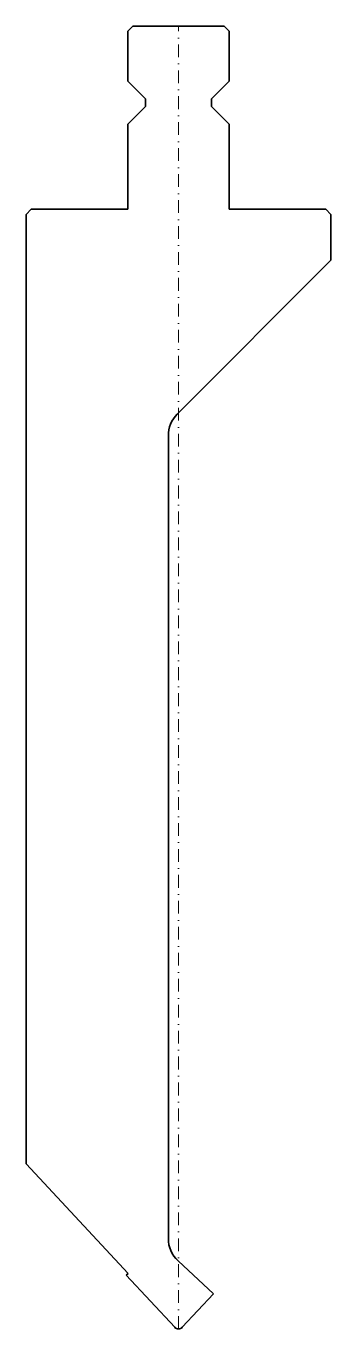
# Model space of a CAD drawing. Header units: millimetres. Extents: x -30 to 30, y 0 to 256.
import ezdxf

# ---------------------------------------------------------------- set-up
doc = ezdxf.new("R2010")
doc.units = ezdxf.units.MM
doc.header["$LTSCALE"] = 5
doc.linetypes.add('DASHDOT', pattern=[1, 0.5, -0.25, 0, -0.25])
doc.layers.add('2', color=7, linetype='Continuous', lineweight=18)

msp = doc.modelspace()

# ---------------------------------------------------------------- linework, layer by layer
at = {"layer": '2', "color": 7, "linetype": 'Continuous', "lineweight": 35}
for p, q in [((-9, 256), (-10, 255)), ((-10, 255), (-10, 245.2)), ((9, 256), (-9, 256)), ((10, 255), (9, 256)), ((10, 245.2), (10, 255)), ((-10, 245.2), (-6.5, 241.7)), ((6.5, 241.7), (10, 245.2)), ((-6.5, 241.7), (-6.5, 240.2)), ((6.5, 240.2), (6.5, 241.7)), ((-6.5, 240.2), (-10, 236.7)), ((10, 236.7), (6.5, 240.2)), ((-10, 236.7), (-10, 220)), ((10, 220), (10, 236.7)), ((-29, 220), (-30, 219)), ((-30, 219), (-30, 32.44)), ((-10, 220), (-29, 220)), ((29, 220), (10, 220)), ((30, 219), (29, 220)), ((30, 210), (30, 219)), ((-0.24, 179.76), (30, 210)), ((-2, 17.78), (-2, 175.51)), ((-30, 32.44), (-9.91, 10.9)), ((6.87, 6.9), (-0.09, 13.39)), ((-9.91, 10.9), (-10.28, 10.56)), ((-10.28, 10.56), (-0.73, 0.32)), ((0.73, 0.32), (6.87, 6.9))]:
    msp.add_line(p, q, dxfattribs=at)
at = {"layer": '2', "color": 7, "linetype": 'DASHDOT', "lineweight": 18}
msp.add_line((0, 0), (0, 256), dxfattribs=at)
at = {"layer": '2', "color": 7, "linetype": 'Continuous', "lineweight": 35}
for centre, radius, start, end in [((4, 175.51), 6, 135, 180), ((4, 17.78), 6, 180, 227), ((0, 1), 1, 223, 317)]:
    msp.add_arc(centre, radius, start, end, dxfattribs=at)

doc.saveas('drawing.dxf')
